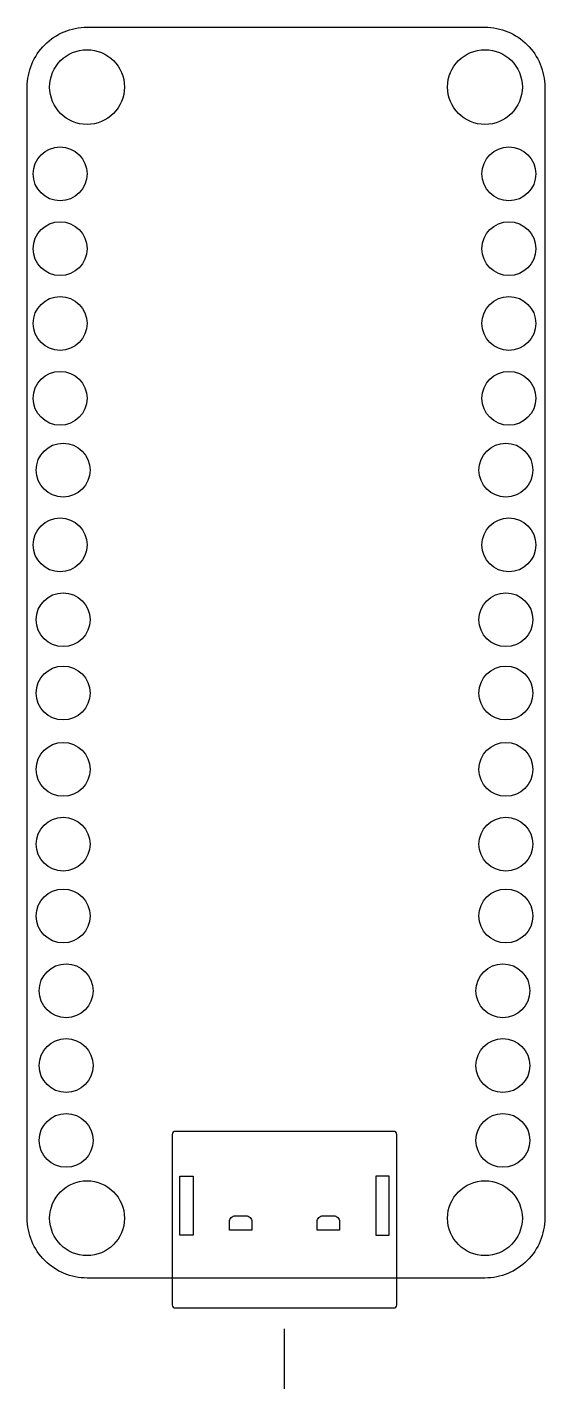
# Model space of a CAD drawing. Header units: millimetres. Extents: x -8.6 to 8.7, y -24 to 21.5.
import ezdxf

# ---------------------------------------------------------------- set-up
doc = ezdxf.new("R2010")
doc.units = ezdxf.units.MM
doc.layers.get('0').update_dxf_attribs({"linetype": 'CONTINUOUS'})

msp = doc.modelspace()

# ---------------------------------------------------------------- linework, layer by layer
msp.add_line((0, -24), (0, -22))
for points in [[(-8.6, 19.5, -0.414214), (-6.6, 21.5), (6.7, 21.5, -0.414214), (8.7, 19.5), (8.7, -18.3, -0.414214), (6.7, -20.3), (-6.6, -20.3, -0.414214), (-8.6, -18.3)], [(-1.903, -15.4), (-2.103, -15.4), (-3.265, -15.4), (-3.65, -15.4, 0.414214), (-3.75, -15.5), (-3.75, -15.503), (-3.75, -15.529), (-3.75, -15.581), (-3.75, -18.835), (-3.75, -18.862), (-3.75, -18.877), (-3.75, -20.05), (-3.75, -20.058), (-3.75, -20.176), (-3.75, -21.2, 0.414214), (-3.65, -21.3), (-3.265, -21.3), (-2.005, -21.3), (-1.74, -21.3), (1.74, -21.3), (2.005, -21.3), (3.265, -21.3), (3.65, -21.3, 0.414214), (3.75, -21.2), (3.75, -20.176), (3.75, -20.058), (3.75, -20.05), (3.75, -18.877), (3.75, -18.862), (3.75, -18.835), (3.75, -15.581), (3.75, -15.529), (3.75, -15.503), (3.75, -15.5, 0.414214), (3.65, -15.4), (3.265, -15.4), (2.103, -15.4), (1.903, -15.4)], [(-1.74, -18.7), (-1.841, -18.7), (-1.841, -18.42, -0.414214), (-1.641, -18.22), (-1.291, -18.22, -0.414214), (-1.091, -18.42), (-1.091, -18.7)], [(1.74, -18.7), (1.091, -18.7), (1.091, -18.42, -0.414214), (1.291, -18.22), (1.641, -18.22, -0.414214), (1.841, -18.42), (1.841, -18.7)]]:
    msp.add_lwpolyline(points, format="xyb", close=True)
for points in [[(-3.05, -18.862), (-3.5, -18.862), (-3.5, -16.9), (-3.05, -16.9)], [(3.5, -18.862), (3.5, -16.9), (3.05, -16.9), (3.05, -18.862)]]:
    msp.add_lwpolyline(points, close=True)
for centre, radius in [((-6.6, 19.5), 1.25), ((6.7, 19.5), 1.25), ((-7.5, 16.6), 0.9), ((7.5, 16.6), 0.9), ((-7.5, 14.1), 0.9), ((7.5, 14.1), 0.9), ((-7.5, 11.6), 0.9), ((7.5, 11.6), 0.9), ((-7.5, 9.1), 0.9), ((7.5, 9.1), 0.9), ((-7.4, 6.7), 0.9), ((7.4, 6.7), 0.9), ((-7.5, 4.2), 0.9), ((7.5, 4.2), 0.9), ((-7.4, 1.7), 0.9), ((7.4, 1.7), 0.9), ((-7.4, -0.75), 0.9), ((7.4, -0.75), 0.9), ((-7.4, -3.3), 0.9), ((7.4, -3.3), 0.9), ((-7.4, -5.8), 0.9), ((7.4, -5.8), 0.9), ((-7.4, -8.2), 0.9), ((7.4, -8.2), 0.9), ((-7.3, -10.7), 0.9), ((7.3, -10.7), 0.9), ((-7.3, -13.2), 0.9), ((7.3, -13.2), 0.9), ((-7.3, -15.7), 0.9), ((7.3, -15.7), 0.9), ((-6.6, -18.3), 1.25), ((6.7, -18.3), 1.25)]:
    msp.add_circle(centre, radius)

doc.saveas('drawing.dxf')
